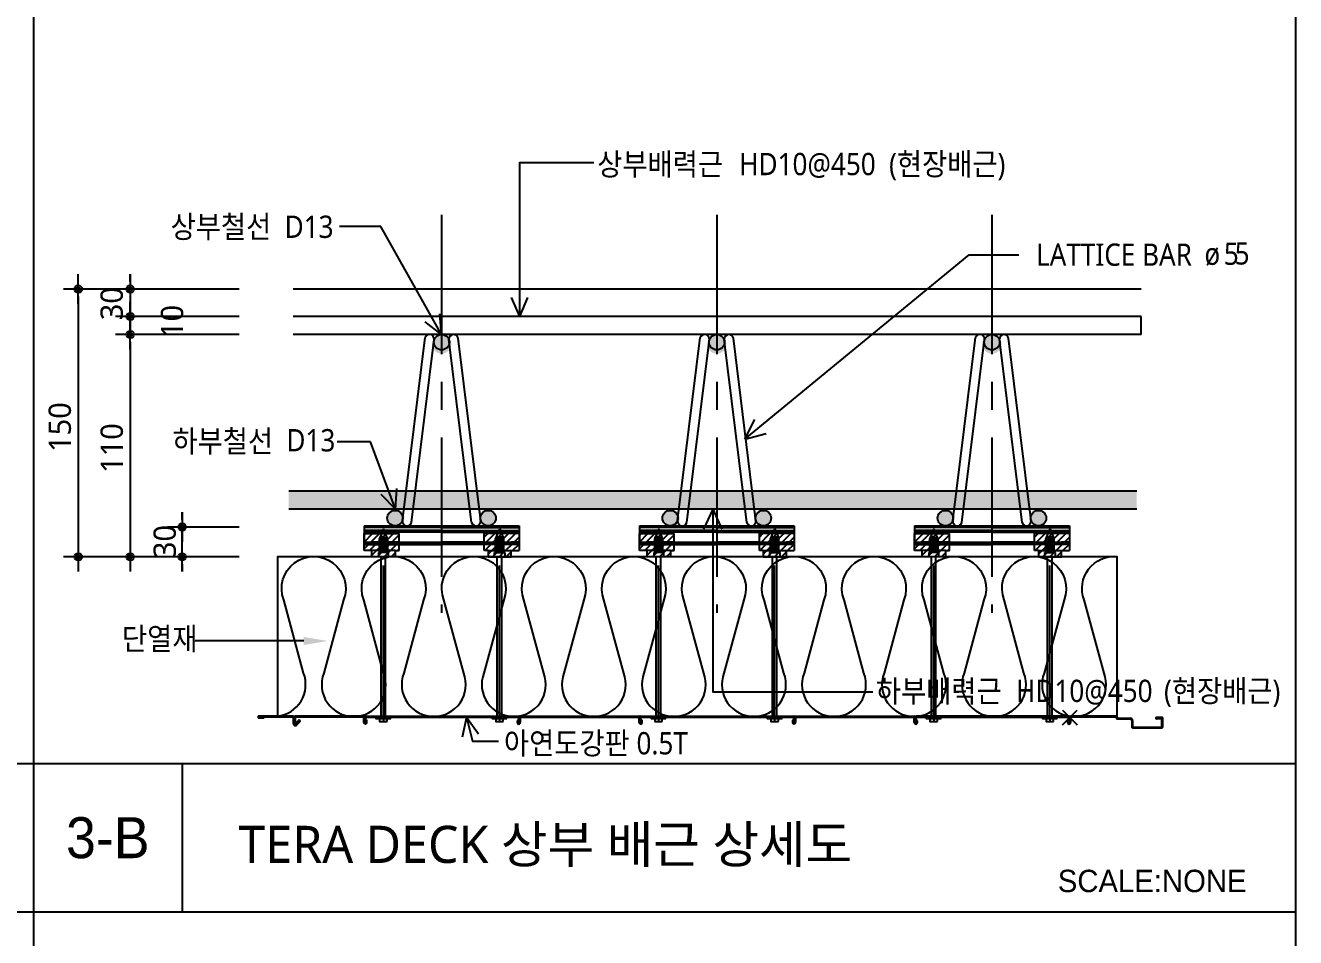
# Model space of a CAD drawing. Extents: x 10983 to 44623, y -18406 to 11294.
# Drawn here: x 16589 to 18300, y 2775 to 4004 of the extents above; entities that cross this region are included whole.
import ezdxf
from ezdxf.enums import TextEntityAlignment as Align

# ---------------------------------------------------------------- set-up
doc = ezdxf.new("R2010")
doc.units = 0
doc.header["$LTSCALE"] = 100
doc.header["$MEASUREMENT"] = 0
doc.header["$PDMODE"] = 3
doc.header["$PDSIZE"] = 10
doc.linetypes.add('CEN', pattern=[62, 60, -1, 0, -1])
doc.linetypes.add('CENTER', pattern=[2, 1.25, -0.25, 0.25, -0.25])
doc.layers.get('0').update_dxf_attribs({"linetype": 'CONTINUOUS'})
for name, color, linetype in [('CEN', 1, 'CEN'), ('D-TEX3', 9, 'CONTINUOUS'), ('DECK-CEN', 1, 'CEN'), ('DECK-LATTICE', 7, 'CONTINUOUS'), ('DECK-MAIN BAR', 2, 'CONTINUOUS'), ('E2', 7, 'CONTINUOUS'), ('H', 8, 'CONTINUOUS'), ('HAT', 8, 'CONTINUOUS'), ('INSUL', 8, 'CONTINUOUS'), ('NDS_DCN', 10, 'CONTINUOUS'), ('TEXT', 3, 'CONTINUOUS'), ('스페이서', 9, 'CONTINUOUS'), ('이름', 7, 'CONTINUOUS')]:
    doc.layers.add(name, color=color, linetype=linetype)
doc.styles.add('H', font='malgun.ttf', dxfattribs={"width": 0.9})
doc.styles.add('HD', font='Gulim.ttf')
doc.styles.add('VICON TEXT', font='malgun.ttf')
doc.styles.add('돋음', font='Dotum.ttf')
doc.styles.add('맑은고딕', font='malgun.ttf')

# ---------------------------------------------------------------- blocks, each defined once
blk = doc.blocks.new('DIMDOT')
at = {"color": 0}
blk.add_line((-2, 0), (2, 0), dxfattribs=at)
for radius in [0.5, 0.25]:
    blk.add_circle((0, 0), radius, dxfattribs=at)
blk = doc.blocks.new('Deck_NDDis_Basic')
at = {"layer": 'HAT', "ltscale": 0.5}
h = blk.add_hatch(color=166, dxfattribs=at)
h.dxf.hatch_style = 1
h.paths.add_polyline_path([(549.67049, 3878.02708), (549.67091, 3878.02188), (549.6696, 3878.02421), (549.66592, 3878.02708, 0.4141103431), (536.69704, 3865.05363, 1), (562.64394, 3865.05363, 0.4142135624)])
h.paths.add_polyline_path([(907.36703, 3865.05363, 1), (933.31393, 3865.05363, 1)])
h.paths.add_polyline_path([(1278.03701, 3865.05363, 1), (1303.98391, 3865.05363, 1)])
h = blk.add_hatch(color=14, dxfattribs=at)
h.dxf.hatch_style = 1
h.paths.add_polyline_path([(499.63005, 3630.60487, 1), (475.5365, 3630.60487, 1)])
h.paths.add_polyline_path([(599.71094, 3630.60487, 1), (623.80449, 3630.60487, 1)])
h.paths.add_polyline_path([(846.20648, 3630.60487, 1), (870.30003, 3630.60487, 1)])
h.paths.add_polyline_path([(994.47448, 3630.60487, 1), (970.38093, 3630.60487, 1)])
h.paths.add_polyline_path([(1216.87647, 3630.60487, 1), (1240.97002, 3630.60487, 1)])
h.paths.add_polyline_path([(1341.05091, 3630.60487, 1), (1365.14446, 3630.60487, 1)])
at = {"layer": '스페이서'}
h = blk.add_hatch(dxfattribs=at)
h.set_pattern_fill('ANSI31', color=256, scale=2.085446)
h.set_pattern_definition([(45, (-1661.62, 4293.574), (-4.68196, 4.68196), [])])
h.paths.add_polyline_path([(445.39823, 3609.75042), (492.32076, 3609.75042), (492.32076, 3586.81051), (445.39823, 3586.81051)])
h.paths.add_polyline_path([(455.82545, 3586.81051), (487.10714, 3586.81051), (487.10714, 3578.46873), (455.82545, 3578.46873)])
h = blk.add_hatch(dxfattribs=at)
h.set_pattern_fill('ANSI31', color=256, scale=2.085446)
h.set_pattern_definition([(45, (-1815.536, 4293.574), (-4.68196, 4.68196), [])])
h.paths.add_polyline_path([(653.94281, 3609.75042), (607.02028, 3609.75042), (607.02028, 3586.81051), (653.94281, 3586.81051)])
h.paths.add_polyline_path([(643.51558, 3586.81051), (612.23389, 3586.81051), (612.23389, 3578.46873), (643.51558, 3578.46873)])
h = blk.add_hatch(dxfattribs=at)
h.set_pattern_fill('ANSI31', color=256, scale=2.085446)
h.set_pattern_definition([(45, (-1290.95, 4293.574), (-4.68196, 4.68196), [])])
h.paths.add_polyline_path([(816.06821, 3609.75042), (862.99074, 3609.75042), (862.99074, 3586.81051), (816.06821, 3586.81051)])
h.paths.add_polyline_path([(826.49544, 3586.81051), (857.77713, 3586.81051), (857.77713, 3578.46873), (826.49544, 3578.46873)])
h = blk.add_hatch(dxfattribs=at)
h.set_pattern_fill('ANSI31', color=256, scale=2.085446)
h.set_pattern_definition([(45, (-1444.866, 4293.574), (-4.68196, 4.68196), [])])
h.paths.add_polyline_path([(1024.61279, 3609.75042), (977.69026, 3609.75042), (977.69026, 3586.81051), (1024.61279, 3586.81051)])
h.paths.add_polyline_path([(1014.18556, 3586.81051), (982.90388, 3586.81051), (982.90388, 3578.46873), (1014.18556, 3578.46873)])
h = blk.add_hatch(dxfattribs=at)
h.set_pattern_fill('ANSI31', color=256, scale=2.085446)
h.set_pattern_definition([(45, (-920.28, 4293.574), (-4.68196, 4.68196), [])])
h.paths.add_polyline_path([(1186.7382, 3609.75042), (1233.66073, 3609.75042), (1233.66073, 3586.81051), (1186.7382, 3586.81051)])
h.paths.add_polyline_path([(1197.16542, 3586.81051), (1228.44711, 3586.81051), (1228.44711, 3578.46873), (1197.16542, 3578.46873)])
h = blk.add_hatch(dxfattribs=at)
h.set_pattern_fill('ANSI31', color=256, scale=2.085446)
h.set_pattern_definition([(45, (-1074.196, 4293.574), (-4.68196, 4.68196), [])])
h.paths.add_polyline_path([(1395.28278, 3609.75042), (1348.36025, 3609.75042), (1348.36025, 3586.81051), (1395.28278, 3586.81051)])
h.paths.add_polyline_path([(1384.85555, 3586.81051), (1353.57386, 3586.81051), (1353.57386, 3578.46873), (1384.85555, 3578.46873)])
at = {"linetype": 'ByBlock'}
for p, q in [((0, 4950), (0, 0)), ((1700, 4950), (1700, 0)), ((468.1886, 3362.50034), (468.1886, 3578.46873)), ((474.1886, 3362.50034), (474.1886, 3578.46873)), ((624.59704, 3362.50034), (624.59704, 3578.46873)), ((630.59704, 3362.50034), (630.59704, 3578.46873)), ((838.85858, 3362.50034), (838.85858, 3578.46873)), ((844.85858, 3362.50034), (844.85858, 3578.46873)), ((995.26702, 3362.50034), (995.26702, 3578.46873)), ((1001.26702, 3362.50034), (1001.26702, 3578.46873)), ((1209.52857, 3362.50034), (1209.52857, 3578.46873)), ((1215.52857, 3362.50034), (1215.52857, 3578.46873)), ((1365.93701, 3362.50034), (1365.93701, 3578.46873)), ((1371.93701, 3362.50034), (1371.93701, 3578.46873)), ((468.1886, 3363.50034), (468.1886, 3566.69943)), ((474.1886, 3363.50034), (474.1886, 3566.69943)), ((624.59704, 3363.50034), (624.59704, 3566.69943)), ((630.59704, 3363.50034), (630.59704, 3566.69943)), ((838.85858, 3363.50034), (838.85858, 3566.69943)), ((844.85858, 3363.50034), (844.85858, 3566.69943)), ((995.26702, 3363.50034), (995.26702, 3566.69943)), ((1001.26702, 3363.50034), (1001.26702, 3566.69943)), ((1209.52857, 3363.50034), (1209.52857, 3566.69943)), ((1215.52857, 3363.50034), (1215.52857, 3566.69943)), ((1365.93701, 3363.50034), (1365.93701, 3566.69943)), ((1371.93701, 3363.50034), (1371.93701, 3566.69943)), ((0, 3300), (1676.18251, 3300)), ((0, 3300), (1700, 3300)), ((200, 3300), (200, 3100)), ((0, 3100), (1700, 3100))]:
    blk.add_line(p, q, dxfattribs=at)
at = {"layer": 'CEN', "color": 8, "linetype": 'CENTER', "ltscale": 1.5}
for p, q in [((549.67052, 4039.17628), (549.67052, 3502.75282)), ((920.3405, 4039.17628), (920.3405, 3502.75282)), ((1291.01049, 4039.17628), (1291.01049, 3502.75282))]:
    blk.add_line(p, q, dxfattribs=at)
at = {"layer": 'DECK-CEN', "ltscale": 0.5}
for p, q in [((471.1886, 3364.24121), (471.1886, 3566.69943)), ((471.1886, 3364.24121), (471.1886, 3564.79083)), ((627.59704, 3364.24121), (627.59704, 3566.69943)), ((627.59704, 3364.24121), (627.59704, 3564.79083)), ((841.85858, 3364.24121), (841.85858, 3566.69943)), ((841.85858, 3364.24121), (841.85858, 3564.79083)), ((998.26702, 3364.24121), (998.26702, 3566.69943)), ((998.26702, 3364.24121), (998.26702, 3564.79083)), ((1212.52857, 3364.24121), (1212.52857, 3566.69943)), ((1212.52857, 3364.24121), (1212.52857, 3564.79083)), ((1368.93701, 3364.24121), (1368.93701, 3566.69943)), ((1368.93701, 3364.24121), (1368.93701, 3564.79083))]:
    blk.add_line(p, q, dxfattribs=at)
at = {"layer": 'DECK-LATTICE', "ltscale": 0.5}
for p, q in [((496.92323, 3627.02943), (527.44882, 3873.98557)), ((509.20654, 3624.59232), (539.69645, 3871.31259)), ((590.13447, 3624.59239), (559.60994, 3871.53584)), ((602.41774, 3627.03017), (572.06972, 3872.84185)), ((867.59321, 3627.02943), (898.11881, 3873.98557)), ((879.87653, 3624.59232), (910.36643, 3871.31259)), ((960.80446, 3624.59239), (930.27992, 3871.53584)), ((973.08772, 3627.03017), (942.73971, 3872.84185)), ((1238.2632, 3627.02943), (1268.78879, 3873.98557)), ((1250.54651, 3624.59232), (1281.03642, 3871.31259)), ((1331.47444, 3624.59239), (1300.94991, 3871.53584)), ((1343.75771, 3627.03017), (1313.40969, 3872.84185))]:
    blk.add_line(p, q, dxfattribs=at)
for centre, radius, start, end in [((533.33186, 3871.54585), 6.36886, 357.90113202, 157.47602084), ((565.90787, 3871.53967), 6.29794, 11.93278211, 180.03478731), ((904.00185, 3871.54585), 6.36886, 357.90113202, 157.47602084), ((936.57786, 3871.53967), 6.29794, 11.93278211, 180.03478731), ((1274.67183, 3871.54585), 6.36886, 357.90113202, 157.47602084), ((1307.24784, 3871.53967), 6.29794, 11.93278211, 180.03478731), ((503.19677, 3626.47558), 6.29794, 174.94803384, 342.60142599), ((596.14427, 3626.47558), 6.29794, 197.39857401, 5.05196616), ((873.86675, 3626.47558), 6.29794, 174.94803384, 342.60142599), ((873.86675, 3626.47558), 6.29794, 174.94803384, 342.60142599), ((966.81425, 3626.47558), 6.29794, 197.39857401, 5.05196616), ((1244.53674, 3626.47558), 6.29794, 174.94803384, 342.60142599), ((1337.48424, 3626.47558), 6.29794, 197.39857401, 5.05196616)]:
    blk.add_arc(centre, radius, start, end, dxfattribs=at)
at = {"layer": 'DECK-MAIN BAR', "color": 166, "ltscale": 0.5}
for centre in [(549.67052, 3867.5885), (920.3405, 3867.5885), (1291.01049, 3867.5885)]:
    blk.add_circle(centre, 10.42723, dxfattribs=at)
at = {"layer": 'DECK-MAIN BAR', "color": 14, "ltscale": 0.5}
for centre in [(486.94365, 3630.60487), (612.39744, 3630.60487), (857.61363, 3630.60487), (983.06743, 3630.60487), (1228.28362, 3630.60487), (1353.73741, 3630.60487)]:
    blk.add_circle(centre, 10.42723, dxfattribs=at)
at = {"layer": 'E2', "linetype": 'ByBlock'}
for p, q in [((471.1886, 3360.50034), (471.1886, 3356.50034)), ((471.1886, 3360.50034), (471.1886, 3356.50034)), ((627.59704, 3360.50034), (627.59704, 3356.50034)), ((627.59704, 3360.50034), (627.59704, 3356.50034)), ((841.85858, 3360.50034), (841.85858, 3356.50034)), ((841.85858, 3360.50034), (841.85858, 3356.50034)), ((998.26702, 3360.50034), (998.26702, 3356.50034)), ((998.26702, 3360.50034), (998.26702, 3356.50034)), ((1212.52857, 3360.50034), (1212.52857, 3356.50034)), ((1212.52857, 3360.50034), (1212.52857, 3356.50034)), ((1368.93701, 3360.50034), (1368.93701, 3356.50034)), ((1368.93701, 3360.50034), (1368.93701, 3356.50034))]:
    blk.add_line(p, q, dxfattribs=at)
for points in [[(481.1886, 3360.50034), (481.1886, 3362.50034), (461.1886, 3362.50034), (461.1886, 3360.50034)], [(481.1886, 3360.50034), (481.1886, 3362.50034), (461.1886, 3362.50034), (461.1886, 3360.50034)], [(476.1886, 3356.50034), (476.1886, 3360.50034), (466.1886, 3360.50034), (466.1886, 3356.50034)], [(476.1886, 3356.50034), (476.1886, 3360.50034), (466.1886, 3360.50034), (466.1886, 3356.50034)], [(637.59704, 3360.50034), (637.59704, 3362.50034), (617.59704, 3362.50034), (617.59704, 3360.50034)], [(637.59704, 3360.50034), (637.59704, 3362.50034), (617.59704, 3362.50034), (617.59704, 3360.50034)], [(632.59704, 3356.50034), (632.59704, 3360.50034), (622.59704, 3360.50034), (622.59704, 3356.50034)], [(632.59704, 3356.50034), (632.59704, 3360.50034), (622.59704, 3360.50034), (622.59704, 3356.50034)], [(851.85858, 3360.50034), (851.85858, 3362.50034), (831.85858, 3362.50034), (831.85858, 3360.50034)], [(851.85858, 3360.50034), (851.85858, 3362.50034), (831.85858, 3362.50034), (831.85858, 3360.50034)], [(846.85858, 3356.50034), (846.85858, 3360.50034), (836.85858, 3360.50034), (836.85858, 3356.50034)], [(846.85858, 3356.50034), (846.85858, 3360.50034), (836.85858, 3360.50034), (836.85858, 3356.50034)], [(1008.26702, 3360.50034), (1008.26702, 3362.50034), (988.26702, 3362.50034), (988.26702, 3360.50034)], [(1008.26702, 3360.50034), (1008.26702, 3362.50034), (988.26702, 3362.50034), (988.26702, 3360.50034)], [(1003.26702, 3356.50034), (1003.26702, 3360.50034), (993.26702, 3360.50034), (993.26702, 3356.50034)], [(1003.26702, 3356.50034), (1003.26702, 3360.50034), (993.26702, 3360.50034), (993.26702, 3356.50034)], [(1222.52857, 3360.50034), (1222.52857, 3362.50034), (1202.52857, 3362.50034), (1202.52857, 3360.50034)], [(1222.52857, 3360.50034), (1222.52857, 3362.50034), (1202.52857, 3362.50034), (1202.52857, 3360.50034)], [(1217.52857, 3356.50034), (1217.52857, 3360.50034), (1207.52857, 3360.50034), (1207.52857, 3356.50034)], [(1217.52857, 3356.50034), (1217.52857, 3360.50034), (1207.52857, 3360.50034), (1207.52857, 3356.50034)], [(1378.93701, 3360.50034), (1378.93701, 3362.50034), (1358.93701, 3362.50034), (1358.93701, 3360.50034)], [(1378.93701, 3360.50034), (1378.93701, 3362.50034), (1358.93701, 3362.50034), (1358.93701, 3360.50034)], [(1373.93701, 3356.50034), (1373.93701, 3360.50034), (1363.93701, 3360.50034), (1363.93701, 3356.50034)], [(1373.93701, 3356.50034), (1373.93701, 3360.50034), (1363.93701, 3360.50034), (1363.93701, 3356.50034)]]:
    blk.add_lwpolyline(points, close=True, dxfattribs=at)
at = {"layer": 'INSUL'}
blk.add_lwpolyline([(328.57714, 3363.54307), (1459.51023, 3363.54307), (1459.51023, 3578.46873), (328.57714, 3578.46873)], close=True, dxfattribs=at)
at = {"layer": 'NDS_DCN'}
for p, q in [((1492.03431, 3939.17628), (349.67052, 3939.17628)), ((1492.03431, 3902.10928), (349.67052, 3902.10928)), ((1492.03431, 3878.01573), (1492.03431, 3902.10928)), ((1492.03431, 3878.01573), (349.67052, 3878.01573)), ((349.88052, 3363.54307), (303.16648, 3363.54307)), ((303.16648, 3361.45764), (310.46557, 3361.45764)), ((303.16696, 3362.50034), (310.46605, 3362.50034)), ((310.46557, 3361.45764), (310.46557, 3362.50034)), ((349.88052, 3362.50034), (310.46557, 3362.50034)), ((350.08901, 3353.44655), (350.08901, 3362.2918)), ((351.13177, 3353.44655), (351.13177, 3362.2918)), ((351.34036, 3362.2918), (351.34036, 3353.74148)), ((352.38301, 3362.2918), (352.38301, 3353.74148)), ((444.4555, 3363.54307), (352.5916, 3363.54307)), ((444.4555, 3362.50034), (352.5916, 3362.50034)), ((352.739, 3353.59402), (357.10801, 3357.96298)), ((353.47637, 3352.8567), (357.84528, 3357.22566)), ((353.62386, 3352.41432), (358.14027, 3356.93073)), ((354.36113, 3351.677), (358.87754, 3356.19341)), ((444.97683, 3355.2013), (444.97683, 3361.97899)), ((446.01958, 3355.2013), (446.01958, 3361.97899)), ((447.06224, 3361.97899), (447.06224, 3357.28674)), ((447.06224, 3355.2013), (447.06224, 3357.28674)), ((447.58367, 3363.54307), (653.00005, 3363.54307)), ((447.58367, 3362.50034), (653.00005, 3362.50034)), ((448.105, 3355.2013), (448.105, 3357.28674)), ((449.14775, 3355.2013), (449.14775, 3357.28674)), ((651.43596, 3357.28671), (651.43596, 3355.2013)), ((652.47872, 3357.28671), (652.47872, 3355.2013)), ((653.52138, 3357.28674), (653.52138, 3361.97899)), ((653.52138, 3357.28671), (653.52138, 3355.2013)), ((654.56413, 3355.2013), (654.56413, 3361.97899)), ((655.60689, 3361.97899), (655.60689, 3355.2013)), ((656.12822, 3363.54307), (815.12548, 3363.54307)), ((656.12822, 3362.50034), (815.12548, 3362.50034)), ((815.64681, 3355.2013), (815.64681, 3361.97899)), ((816.68957, 3355.2013), (816.68957, 3361.97899)), ((817.73223, 3361.97899), (817.73223, 3357.28674)), ((817.73223, 3355.2013), (817.73223, 3357.28674)), ((818.25365, 3363.54307), (1023.67005, 3363.54307)), ((818.25365, 3362.50034), (1023.67005, 3362.50034)), ((818.77498, 3355.2013), (818.77498, 3357.28674)), ((819.81774, 3355.2013), (819.81774, 3357.28674)), ((1022.10597, 3357.28674), (1022.10597, 3355.2013)), ((1023.14868, 3357.28674), (1023.14868, 3355.2013)), ((1024.19138, 3357.28674), (1024.19138, 3361.97899)), ((1024.19138, 3357.28674), (1024.19138, 3355.2013)), ((1025.23414, 3355.2013), (1025.23414, 3361.97899)), ((1026.27685, 3361.97899), (1026.27685, 3355.2013)), ((1026.79822, 3363.54307), (1185.79545, 3363.54307)), ((1026.79822, 3362.50034), (1185.79545, 3362.50034)), ((1186.31677, 3355.2013), (1186.31677, 3361.97899)), ((1187.35953, 3355.2013), (1187.35953, 3361.97899)), ((1188.40224, 3361.97899), (1188.40224, 3357.28674)), ((1188.40224, 3355.2013), (1188.40224, 3357.28674)), ((1394.34004, 3363.54307), (1188.92361, 3363.54307)), ((1188.92361, 3362.50034), (1394.34004, 3362.50034)), ((1189.44494, 3355.2013), (1189.44494, 3357.28674)), ((1190.4877, 3355.2013), (1190.4877, 3357.28674)), ((1392.77596, 3357.28674), (1392.77596, 3355.2013)), ((1393.81866, 3357.28674), (1393.81866, 3355.2013)), ((1394.86139, 3357.28674), (1394.86139, 3361.97899)), ((1394.86139, 3357.28674), (1394.86139, 3355.2013)), ((1395.90412, 3355.2013), (1395.90412, 3361.97899)), ((1396.94683, 3361.97899), (1396.94683, 3355.2013)), ((1458.259, 3363.54307), (1397.46821, 3363.54307)), ((1458.25939, 3362.50034), (1397.46821, 3362.50034)), ((1458.4675, 3362.2918), (1458.4675, 3361.24909)), ((1459.51023, 3362.2918), (1459.51023, 3361.24909)), ((1459.71872, 3361.04053), (1477.23651, 3361.04053)), ((1459.71872, 3359.99782), (1477.23651, 3359.99782)), ((1479.32195, 3357.91236), (1479.32195, 3349.1535)), ((1480.36468, 3357.91236), (1480.36468, 3349.1535)), ((1519.77966, 3362.08326), (1512.68909, 3362.08326)), ((1517.9027, 3361.04053), (1512.68909, 3361.04053)), ((1517.9027, 3359.99782), (1512.68909, 3359.99782)), ((1517.9027, 3361.04053), (1517.9027, 3359.99782)), ((1519.77966, 3361.04053), (1517.9027, 3361.04053)), ((1519.98815, 3349.1535), (1519.98815, 3360.83199)), ((1521.03087, 3349.1535), (1521.03087, 3360.83199)), ((1480.57317, 3348.94496), (1519.77966, 3348.94496)), ((1480.57317, 3347.90223), (1519.77966, 3347.90223))]:
    blk.add_line(p, q, dxfattribs=at)
for centre, radius, start, end in [((303.16648, 3362.50034), 1.04272, 89.9999975, 269.99999567), ((349.88052, 3362.2918), 1.25127, 359.99999499, 89.9999975), ((349.88052, 3362.2918), 0.20854, 0.00000501, 89.9999975), ((352.5916, 3362.2918), 1.25127, 89.9999975, 180), ((352.5916, 3353.74148), 1.25127, 180, 315.00000034), ((352.5916, 3362.2918), 0.20854, 89.9999975, 180), ((352.5916, 3353.74148), 0.20854, 180, 315.00000034), ((357.99277, 3357.07819), 1.25127, 315.00000034, 134.99999875), ((357.99277, 3357.07819), 0.20854, 315.00000034, 134.99999875), ((444.4555, 3361.97899), 1.56408, 0.00000865, 89.9999975), ((444.4555, 3361.97899), 0.52136, 0.00000865, 89.9999975), ((447.06224, 3355.2013), 2.08545, 180, 359.99999499), ((447.06224, 3355.2013), 1.04272, 180, 0.00000865), ((447.58367, 3361.97899), 1.56408, 89.9999975, 180), ((448.105, 3357.28674), 1.04272, 0.00000501, 180), ((447.58367, 3361.97899), 0.52136, 89.9999975, 180), ((653.52138, 3355.2013), 2.08545, 180, 0.00000501), ((652.47872, 3357.28674), 1.04272, 0.00000501, 180), ((653.52138, 3355.2013), 1.04272, 180.00001002, 0.00000865), ((653.00005, 3361.97899), 1.56408, 0.00000865, 89.9999975), ((653.00005, 3361.97899), 0.52136, 0.00000865, 89.9999975), ((656.12822, 3361.97899), 1.56408, 89.9999975, 180), ((656.12822, 3361.97899), 0.52136, 89.9999975, 180), ((815.12548, 3361.97899), 1.56408, 0.00000865, 89.9999975), ((815.12548, 3361.97899), 0.52136, 0.00000865, 89.9999975), ((817.73223, 3355.2013), 2.08545, 180, 359.99999499), ((817.73223, 3355.2013), 1.04272, 180, 0.00000865), ((818.25365, 3361.97899), 1.56408, 89.9999975, 180), ((818.77498, 3357.28674), 1.04272, 359.99999499, 180), ((818.25365, 3361.97899), 0.52136, 89.9999975, 180), ((1024.19138, 3355.2013), 2.08545, 180, 359.99999499), ((1023.14868, 3357.28674), 1.04272, 359.99999499, 180), ((1024.19138, 3355.2013), 1.04272, 180.00001002, 0.00000865), ((1023.67005, 3361.97899), 1.56408, 0.00000865, 89.9999975), ((1023.67005, 3361.97899), 0.52136, 0.00000865, 89.9999975), ((1026.79822, 3361.97899), 1.56408, 89.9999975, 180), ((1026.79822, 3361.97899), 0.52136, 89.9999975, 180), ((1185.79545, 3361.97899), 1.56408, 0.00000865, 89.9999975), ((1185.79545, 3361.97899), 0.52136, 0.00000501, 89.9999975), ((1188.40224, 3355.2013), 2.08545, 180, 0.00000501), ((1188.40224, 3355.2013), 1.04272, 180, 0.00000865), ((1188.92361, 3361.97899), 1.56408, 89.9999975, 180), ((1189.44494, 3357.28674), 1.04272, 0.00000501, 180), ((1188.92361, 3361.97899), 0.52136, 89.9999975, 180), ((1393.81866, 3357.28674), 1.04272, 359.99999499, 180), ((1394.86139, 3355.2013), 2.08545, 180, 0.00000501), ((1394.86139, 3355.2013), 1.04272, 180, 0.00000865), ((1394.34004, 3361.97899), 1.56408, 0.00000865, 89.9999975), ((1394.34004, 3361.97899), 0.52136, 0.00000865, 89.9999975), ((1397.46821, 3361.97899), 1.56408, 89.9999975, 180), ((1397.46821, 3361.97899), 0.52136, 89.9999975, 180), ((1458.259, 3362.2918), 1.25127, 0.00000501, 89.9999975), ((1458.259, 3362.2918), 0.20854, 0.00000501, 89.9999975), ((1459.71872, 3361.24909), 1.25127, 180, 270.0000025), ((1459.71872, 3361.24909), 0.20854, 180, 270.0000025), ((1477.23651, 3357.91236), 3.12817, 0.00000501, 89.9999975), ((1477.23651, 3357.91236), 2.08545, 0.00000501, 89.9999975), ((1512.68909, 3361.04053), 1.04272, 89.9999975, 270.0000025), ((1519.77966, 3360.83199), 1.25127, 0.00000501, 89.9999975), ((1519.77966, 3360.83199), 0.20854, 0.00000501, 89.9999975), ((352.5916, 3353.44655), 2.50254, 180, 315.00000034), ((352.5916, 3353.44655), 1.45981, 180, 315.00000034), ((1480.57317, 3349.1535), 1.25127, 180, 270.0000025), ((1480.57317, 3349.1535), 0.20854, 180, 270.0000025), ((1519.77966, 3349.1535), 1.25127, 270.0000025, 0.00000501), ((1519.77966, 3349.1535), 0.20854, 270.0000025, 0.00000501)]:
    blk.add_arc(centre, radius, start, end, dxfattribs=at)
blk.add_point((1395.90412, 3361.97899), dxfattribs=at)
at = {"layer": '스페이서'}
for p, q in [((445.39823, 3620.17764), (445.39823, 3595.1523)), ((445.39823, 3620.17764), (653.94281, 3620.17764)), ((549.67052, 3618.0922), (445.39823, 3618.0922)), ((549.67052, 3613.9213), (445.39823, 3613.9213)), ((549.67052, 3611.83586), (445.39823, 3611.83586)), ((471.4663, 3616.00675), (467.08686, 3605.43386)), ((477.20127, 3602.1613), (471.4663, 3616.00675)), ((549.67052, 3618.0922), (653.94281, 3618.0922)), ((549.67052, 3613.9213), (653.94281, 3613.9213)), ((549.67052, 3611.83586), (653.94281, 3611.83586)), ((622.13976, 3602.1613), (627.87473, 3616.00675)), ((627.87473, 3616.00675), (632.25417, 3605.43386)), ((653.94281, 3620.17764), (653.94281, 3586.81051)), ((816.06821, 3620.17764), (816.06821, 3595.1523)), ((816.06821, 3620.17764), (1024.61279, 3620.17764)), ((920.3405, 3618.0922), (816.06821, 3618.0922)), ((920.3405, 3613.9213), (816.06821, 3613.9213)), ((920.3405, 3611.83586), (816.06821, 3611.83586)), ((842.13628, 3616.00675), (837.75685, 3605.43386)), ((847.87126, 3602.1613), (842.13628, 3616.00675)), ((920.3405, 3618.0922), (1024.61279, 3618.0922)), ((920.3405, 3613.9213), (1024.61279, 3613.9213)), ((920.3405, 3611.83586), (1024.61279, 3611.83586)), ((992.80974, 3602.1613), (998.54472, 3616.00675)), ((998.54472, 3616.00675), (1002.92416, 3605.43386)), ((1024.61279, 3620.17764), (1024.61279, 3586.81051)), ((1186.7382, 3620.17764), (1186.7382, 3595.1523)), ((1186.7382, 3620.17764), (1395.28278, 3620.17764)), ((1291.01049, 3618.0922), (1186.7382, 3618.0922)), ((1291.01049, 3613.9213), (1186.7382, 3613.9213)), ((1291.01049, 3611.83586), (1186.7382, 3611.83586)), ((1212.80627, 3616.00675), (1208.42683, 3605.43386)), ((1218.54124, 3602.1613), (1212.80627, 3616.00675)), ((1291.01049, 3618.0922), (1395.28278, 3618.0922)), ((1291.01049, 3613.9213), (1395.28278, 3613.9213)), ((1291.01049, 3611.83586), (1395.28278, 3611.83586)), ((1363.47973, 3602.1613), (1369.2147, 3616.00675)), ((1369.2147, 3616.00675), (1373.59414, 3605.43386)), ((1395.28278, 3620.17764), (1395.28278, 3586.81051)), ((445.39823, 3609.75042), (492.32076, 3609.75042)), ((445.39823, 3586.81051), (445.39823, 3609.75042)), ((445.39823, 3597.94099), (455.82611, 3597.94099)), ((445.39823, 3597.26174), (492.31958, 3597.26174)), ((445.39823, 3595.1523), (492.31958, 3595.1523)), ((492.32076, 3597.94099), (455.82545, 3597.94099)), ((466.01201, 3602.1613), (467.30121, 3605.43386)), ((467.30117, 3602.1613), (466.01201, 3602.1613)), ((466.01201, 3584.09943), (466.01201, 3602.1613)), ((467.08686, 3605.43386), (467.08686, 3584.09943)), ((467.08686, 3605.43386), (467.30121, 3605.43386)), ((468.09536, 3602.1613), (467.30117, 3602.1613)), ((467.30121, 3605.43386), (467.30121, 3584.09943)), ((468.89213, 3605.43386), (468.09536, 3602.1613)), ((468.09536, 3584.09943), (468.09536, 3602.1613)), ((471.4663, 3605.43386), (468.89213, 3605.43386)), ((468.89213, 3605.43386), (468.89213, 3584.09943)), ((471.4663, 3605.43386), (471.4663, 3584.09943)), ((474.04043, 3602.1613), (471.4663, 3602.1613)), ((474.83723, 3602.1613), (474.04043, 3602.1613)), ((475.63139, 3605.43386), (474.04047, 3605.43386)), ((474.04047, 3605.43386), (474.04047, 3584.09943)), ((474.04047, 3605.43386), (474.83723, 3602.1613)), ((474.83723, 3584.09943), (474.83723, 3602.1613)), ((476.92058, 3602.1613), (475.63139, 3605.43386)), ((475.63139, 3605.43386), (475.63139, 3584.09943)), ((476.67991, 3597.23774), (476.67991, 3595.1523)), ((477.20127, 3602.1613), (476.92058, 3602.1613)), ((476.92058, 3584.09943), (476.92058, 3602.1613)), ((477.20127, 3584.09943), (477.20127, 3602.1613)), ((492.32076, 3608.52113), (492.32076, 3609.75042)), ((492.32076, 3586.81051), (492.32076, 3608.52114)), ((492.32076, 3597.94099), (549.67052, 3597.94099)), ((492.32076, 3597.26174), (549.67052, 3597.26174)), ((492.32076, 3595.1523), (549.67052, 3595.1523)), ((607.02028, 3597.94099), (549.67052, 3597.94099)), ((607.02028, 3597.26174), (549.67052, 3597.26174)), ((607.02028, 3595.1523), (549.67052, 3595.1523)), ((653.94281, 3609.75042), (607.02028, 3609.75042)), ((607.02028, 3608.52113), (607.02028, 3609.75042)), ((607.02028, 3586.81051), (607.02028, 3608.52114)), ((607.02028, 3597.94099), (643.51558, 3597.94099)), ((653.94281, 3597.26174), (607.02145, 3597.26174)), ((653.94281, 3595.1523), (607.02145, 3595.1523)), ((622.13976, 3584.09943), (622.13976, 3602.1613)), ((622.13976, 3602.1613), (622.42045, 3602.1613)), ((622.42045, 3602.1613), (623.70964, 3605.43386)), ((622.42045, 3584.09943), (622.42045, 3602.1613)), ((622.66112, 3597.23774), (622.66112, 3595.1523)), ((623.70964, 3605.43386), (625.30057, 3605.43386)), ((623.70964, 3605.43386), (623.70964, 3584.09943)), ((625.30057, 3605.43386), (624.5038, 3602.1613)), ((624.5038, 3602.1613), (625.3006, 3602.1613)), ((624.5038, 3584.09943), (624.5038, 3602.1613)), ((625.30057, 3605.43386), (625.30057, 3584.09943)), ((625.3006, 3602.1613), (627.87473, 3602.1613)), ((627.87473, 3605.43386), (630.4489, 3605.43386)), ((627.87473, 3605.43386), (627.87473, 3584.09943)), ((630.4489, 3605.43386), (631.24567, 3602.1613)), ((630.4489, 3605.43386), (630.4489, 3584.09943)), ((631.24567, 3602.1613), (632.03986, 3602.1613)), ((631.24567, 3584.09943), (631.24567, 3602.1613)), ((632.25417, 3605.43386), (632.03983, 3605.43386)), ((632.03983, 3605.43386), (632.03983, 3584.09943)), ((633.32902, 3602.1613), (632.03983, 3605.43386)), ((632.03986, 3602.1613), (633.32902, 3602.1613)), ((632.25417, 3605.43386), (632.25417, 3584.09943)), ((633.32902, 3584.09943), (633.32902, 3602.1613)), ((653.94281, 3597.94099), (643.51493, 3597.94099)), ((816.06821, 3609.75042), (862.99074, 3609.75042)), ((816.06821, 3586.81051), (816.06821, 3609.75042)), ((816.06821, 3597.94099), (826.49609, 3597.94099)), ((816.06821, 3597.26174), (862.98957, 3597.26174)), ((816.06821, 3595.1523), (862.98957, 3595.1523)), ((862.99074, 3597.94099), (826.49544, 3597.94099)), ((836.682, 3602.1613), (837.97119, 3605.43386)), ((837.97115, 3602.1613), (836.682, 3602.1613)), ((836.682, 3584.09943), (836.682, 3602.1613)), ((837.75685, 3605.43386), (837.75685, 3584.09943)), ((837.75685, 3605.43386), (837.97119, 3605.43386)), ((838.76535, 3602.1613), (837.97115, 3602.1613)), ((837.97119, 3605.43386), (837.97119, 3584.09943)), ((839.56212, 3605.43386), (838.76535, 3602.1613)), ((838.76535, 3584.09943), (838.76535, 3602.1613)), ((842.13628, 3605.43386), (839.56212, 3605.43386)), ((839.56212, 3605.43386), (839.56212, 3584.09943)), ((842.13628, 3605.43386), (842.13628, 3584.09943)), ((844.71042, 3602.1613), (842.13628, 3602.1613)), ((845.50722, 3602.1613), (844.71042, 3602.1613)), ((846.30137, 3605.43386), (844.71045, 3605.43386)), ((844.71045, 3605.43386), (844.71045, 3584.09943)), ((844.71045, 3605.43386), (845.50722, 3602.1613)), ((845.50722, 3584.09943), (845.50722, 3602.1613)), ((847.59057, 3602.1613), (846.30137, 3605.43386)), ((846.30137, 3605.43386), (846.30137, 3584.09943)), ((847.3499, 3597.23774), (847.3499, 3595.1523)), ((847.87126, 3602.1613), (847.59057, 3602.1613)), ((847.59057, 3584.09943), (847.59057, 3602.1613)), ((847.87126, 3584.09943), (847.87126, 3602.1613)), ((862.99074, 3608.52113), (862.99074, 3609.75042)), ((862.99074, 3586.81051), (862.99074, 3608.52114)), ((862.99074, 3597.94099), (920.3405, 3597.94099)), ((862.99074, 3597.26174), (920.3405, 3597.26174)), ((862.99074, 3595.1523), (920.3405, 3595.1523)), ((977.69026, 3597.94099), (920.3405, 3597.94099)), ((977.69026, 3597.26174), (920.3405, 3597.26174)), ((977.69026, 3595.1523), (920.3405, 3595.1523)), ((1024.61279, 3609.75042), (977.69026, 3609.75042)), ((977.69026, 3608.52113), (977.69026, 3609.75042)), ((977.69026, 3586.81051), (977.69026, 3608.52114)), ((977.69026, 3597.94099), (1014.18556, 3597.94099)), ((1024.61279, 3597.26174), (977.69143, 3597.26174)), ((1024.61279, 3595.1523), (977.69143, 3595.1523)), ((992.80974, 3584.09943), (992.80974, 3602.1613)), ((992.80974, 3602.1613), (993.09043, 3602.1613)), ((993.09043, 3602.1613), (994.37963, 3605.43386)), ((993.09043, 3584.09943), (993.09043, 3602.1613)), ((993.33111, 3597.23774), (993.33111, 3595.1523)), ((994.37963, 3605.43386), (995.97055, 3605.43386)), ((994.37963, 3605.43386), (994.37963, 3584.09943)), ((995.97055, 3605.43386), (995.17379, 3602.1613)), ((995.17379, 3602.1613), (995.97059, 3602.1613)), ((995.17379, 3584.09943), (995.17379, 3602.1613)), ((995.97055, 3605.43386), (995.97055, 3584.09943)), ((995.97059, 3602.1613), (998.54472, 3602.1613)), ((998.54472, 3605.43386), (1001.11889, 3605.43386)), ((998.54472, 3605.43386), (998.54472, 3584.09943)), ((1001.11889, 3605.43386), (1001.91565, 3602.1613)), ((1001.11889, 3605.43386), (1001.11889, 3584.09943)), ((1001.91565, 3602.1613), (1002.70985, 3602.1613)), ((1001.91565, 3584.09943), (1001.91565, 3602.1613)), ((1002.92416, 3605.43386), (1002.70981, 3605.43386)), ((1002.70981, 3605.43386), (1002.70981, 3584.09943)), ((1003.99901, 3602.1613), (1002.70981, 3605.43386)), ((1002.70985, 3602.1613), (1003.99901, 3602.1613)), ((1002.92416, 3605.43386), (1002.92416, 3584.09943)), ((1003.99901, 3584.09943), (1003.99901, 3602.1613)), ((1024.61279, 3597.94099), (1014.18491, 3597.94099)), ((1186.7382, 3609.75042), (1233.66073, 3609.75042)), ((1186.7382, 3586.81051), (1186.7382, 3609.75042)), ((1186.7382, 3597.94099), (1197.16608, 3597.94099)), ((1186.7382, 3597.26174), (1233.65955, 3597.26174)), ((1186.7382, 3595.1523), (1233.65955, 3595.1523)), ((1233.66073, 3597.94099), (1197.16542, 3597.94099)), ((1207.35198, 3602.1613), (1208.64118, 3605.43386)), ((1208.64114, 3602.1613), (1207.35198, 3602.1613)), ((1207.35198, 3584.09943), (1207.35198, 3602.1613)), ((1208.42683, 3605.43386), (1208.42683, 3584.09943)), ((1208.42683, 3605.43386), (1208.64118, 3605.43386)), ((1209.43533, 3602.1613), (1208.64114, 3602.1613)), ((1208.64118, 3605.43386), (1208.64118, 3584.09943)), ((1210.2321, 3605.43386), (1209.43533, 3602.1613)), ((1209.43533, 3584.09943), (1209.43533, 3602.1613)), ((1212.80627, 3605.43386), (1210.2321, 3605.43386)), ((1210.2321, 3605.43386), (1210.2321, 3584.09943)), ((1212.80627, 3605.43386), (1212.80627, 3584.09943)), ((1215.3804, 3602.1613), (1212.80627, 3602.1613)), ((1216.1772, 3602.1613), (1215.3804, 3602.1613)), ((1216.97136, 3605.43386), (1215.38044, 3605.43386)), ((1215.38044, 3605.43386), (1215.38044, 3584.09943)), ((1215.38044, 3605.43386), (1216.1772, 3602.1613)), ((1216.1772, 3584.09943), (1216.1772, 3602.1613)), ((1218.26055, 3602.1613), (1216.97136, 3605.43386)), ((1216.97136, 3605.43386), (1216.97136, 3584.09943)), ((1218.01988, 3597.23774), (1218.01988, 3595.1523)), ((1218.54124, 3602.1613), (1218.26055, 3602.1613)), ((1218.26055, 3584.09943), (1218.26055, 3602.1613)), ((1218.54124, 3584.09943), (1218.54124, 3602.1613)), ((1233.66073, 3608.52113), (1233.66073, 3609.75042)), ((1233.66073, 3586.81051), (1233.66073, 3608.52114)), ((1233.66073, 3597.94099), (1291.01049, 3597.94099)), ((1233.66073, 3597.26174), (1291.01049, 3597.26174)), ((1233.66073, 3595.1523), (1291.01049, 3595.1523)), ((1348.36025, 3597.94099), (1291.01049, 3597.94099)), ((1348.36025, 3597.26174), (1291.01049, 3597.26174)), ((1348.36025, 3595.1523), (1291.01049, 3595.1523)), ((1395.28278, 3609.75042), (1348.36025, 3609.75042)), ((1348.36025, 3608.52113), (1348.36025, 3609.75042)), ((1348.36025, 3586.81051), (1348.36025, 3608.52114)), ((1348.36025, 3597.94099), (1384.85555, 3597.94099)), ((1395.28278, 3597.26174), (1348.36142, 3597.26174)), ((1395.28278, 3595.1523), (1348.36142, 3595.1523)), ((1363.47973, 3584.09943), (1363.47973, 3602.1613)), ((1363.47973, 3602.1613), (1363.76042, 3602.1613)), ((1363.76042, 3602.1613), (1365.04961, 3605.43386)), ((1363.76042, 3584.09943), (1363.76042, 3602.1613)), ((1364.00109, 3597.23774), (1364.00109, 3595.1523)), ((1365.04961, 3605.43386), (1366.64054, 3605.43386)), ((1365.04961, 3605.43386), (1365.04961, 3584.09943)), ((1366.64054, 3605.43386), (1365.84377, 3602.1613)), ((1365.84377, 3602.1613), (1366.64057, 3602.1613)), ((1365.84377, 3584.09943), (1365.84377, 3602.1613)), ((1366.64054, 3605.43386), (1366.64054, 3584.09943)), ((1366.64057, 3602.1613), (1369.2147, 3602.1613)), ((1369.2147, 3605.43386), (1371.78887, 3605.43386)), ((1369.2147, 3605.43386), (1369.2147, 3584.09943)), ((1371.78887, 3605.43386), (1372.58564, 3602.1613)), ((1371.78887, 3605.43386), (1371.78887, 3584.09943)), ((1372.58564, 3602.1613), (1373.37983, 3602.1613)), ((1372.58564, 3584.09943), (1372.58564, 3602.1613)), ((1373.59414, 3605.43386), (1373.3798, 3605.43386)), ((1373.3798, 3605.43386), (1373.3798, 3584.09943)), ((1374.66899, 3602.1613), (1373.3798, 3605.43386)), ((1373.37983, 3602.1613), (1374.66899, 3602.1613)), ((1373.59414, 3605.43386), (1373.59414, 3584.09943)), ((1374.66899, 3584.09943), (1374.66899, 3602.1613)), ((1395.28278, 3597.94099), (1384.8549, 3597.94099)), ((455.82545, 3586.81051), (445.39823, 3586.81051)), ((455.82545, 3578.46873), (455.82545, 3586.81051)), ((487.10714, 3586.81051), (455.82545, 3586.81051)), ((464.6886, 3578.46873), (455.82545, 3578.46873)), ((467.08686, 3584.09943), (464.6886, 3584.09943)), ((464.6886, 3584.09943), (464.6886, 3578.46873)), ((478.244, 3578.46873), (464.6886, 3578.46873)), ((467.08686, 3584.09943), (467.30121, 3584.09943)), ((468.09536, 3584.09943), (467.2927, 3584.09943)), ((468.89213, 3584.09943), (468.09536, 3584.09943)), ((471.4663, 3584.09943), (468.89213, 3584.09943)), ((474.05134, 3584.09943), (471.4663, 3584.09943)), ((475.63139, 3584.09943), (474.04047, 3584.09943)), ((476.92058, 3584.09943), (475.63139, 3584.09943)), ((477.20127, 3584.09943), (476.92058, 3584.09943)), ((478.244, 3584.09943), (477.20127, 3584.09943)), ((478.244, 3578.46873), (478.244, 3584.09943)), ((487.10714, 3578.46873), (478.244, 3578.46873)), ((487.10714, 3586.81051), (492.32076, 3586.81051)), ((487.10714, 3586.81051), (487.10714, 3578.46873)), ((612.23389, 3586.81051), (607.02028, 3586.81051)), ((612.23389, 3586.81051), (612.23389, 3578.46873)), ((612.23389, 3586.81051), (643.51558, 3586.81051)), ((612.23389, 3578.46873), (621.09704, 3578.46873)), ((621.09704, 3578.46873), (621.09704, 3584.09943)), ((621.09704, 3584.09943), (622.13976, 3584.09943)), ((621.09704, 3578.46873), (634.65243, 3578.46873)), ((622.13976, 3584.09943), (622.42045, 3584.09943)), ((622.42045, 3584.09943), (623.70964, 3584.09943)), ((623.70964, 3584.09943), (625.30057, 3584.09943)), ((625.28969, 3584.09943), (627.87473, 3584.09943)), ((627.87473, 3584.09943), (630.4489, 3584.09943)), ((630.4489, 3584.09943), (631.24567, 3584.09943)), ((631.24567, 3584.09943), (632.04833, 3584.09943)), ((632.25417, 3584.09943), (632.03983, 3584.09943)), ((632.25417, 3584.09943), (634.65243, 3584.09943)), ((634.65243, 3584.09943), (634.65243, 3578.46873)), ((634.65243, 3578.46873), (643.51558, 3578.46873)), ((643.51558, 3578.46873), (643.51558, 3586.81051)), ((643.51558, 3586.81051), (653.94281, 3586.81051)), ((826.49544, 3586.81051), (816.06821, 3586.81051)), ((826.49544, 3578.46873), (826.49544, 3586.81051)), ((857.77713, 3586.81051), (826.49544, 3586.81051)), ((835.35858, 3578.46873), (826.49544, 3578.46873)), ((837.75685, 3584.09943), (835.35858, 3584.09943)), ((835.35858, 3584.09943), (835.35858, 3578.46873)), ((848.91398, 3578.46873), (835.35858, 3578.46873)), ((837.75685, 3584.09943), (837.97119, 3584.09943)), ((838.76535, 3584.09943), (837.96269, 3584.09943)), ((839.56212, 3584.09943), (838.76535, 3584.09943)), ((842.13628, 3584.09943), (839.56212, 3584.09943)), ((844.72133, 3584.09943), (842.13628, 3584.09943)), ((846.30137, 3584.09943), (844.71045, 3584.09943)), ((847.59057, 3584.09943), (846.30137, 3584.09943)), ((847.87126, 3584.09943), (847.59057, 3584.09943)), ((848.91398, 3584.09943), (847.87126, 3584.09943)), ((848.91398, 3578.46873), (848.91398, 3584.09943)), ((857.77713, 3578.46873), (848.91398, 3578.46873)), ((857.77713, 3586.81051), (862.99074, 3586.81051)), ((857.77713, 3586.81051), (857.77713, 3578.46873)), ((982.90388, 3586.81051), (977.69026, 3586.81051)), ((982.90388, 3586.81051), (982.90388, 3578.46873)), ((982.90388, 3586.81051), (1014.18556, 3586.81051)), ((982.90388, 3578.46873), (991.76702, 3578.46873)), ((991.76702, 3578.46873), (991.76702, 3584.09943)), ((991.76702, 3584.09943), (992.80974, 3584.09943)), ((991.76702, 3578.46873), (1005.32242, 3578.46873)), ((992.80974, 3584.09943), (993.09043, 3584.09943)), ((993.09043, 3584.09943), (994.37963, 3584.09943)), ((994.37963, 3584.09943), (995.97055, 3584.09943)), ((995.95967, 3584.09943), (998.54472, 3584.09943)), ((998.54472, 3584.09943), (1001.11889, 3584.09943)), ((1001.11889, 3584.09943), (1001.91565, 3584.09943)), ((1001.91565, 3584.09943), (1002.71832, 3584.09943)), ((1002.92416, 3584.09943), (1002.70981, 3584.09943)), ((1002.92416, 3584.09943), (1005.32242, 3584.09943)), ((1005.32242, 3584.09943), (1005.32242, 3578.46873)), ((1005.32242, 3578.46873), (1014.18556, 3578.46873)), ((1014.18556, 3578.46873), (1014.18556, 3586.81051)), ((1014.18556, 3586.81051), (1024.61279, 3586.81051)), ((1197.16542, 3586.81051), (1186.7382, 3586.81051)), ((1197.16542, 3578.46873), (1197.16542, 3586.81051)), ((1228.44711, 3586.81051), (1197.16542, 3586.81051)), ((1206.02857, 3578.46873), (1197.16542, 3578.46873)), ((1208.42683, 3584.09943), (1206.02857, 3584.09943)), ((1206.02857, 3584.09943), (1206.02857, 3578.46873)), ((1219.58397, 3578.46873), (1206.02857, 3578.46873)), ((1208.42683, 3584.09943), (1208.64118, 3584.09943)), ((1209.43533, 3584.09943), (1208.63267, 3584.09943)), ((1210.2321, 3584.09943), (1209.43533, 3584.09943)), ((1212.80627, 3584.09943), (1210.2321, 3584.09943)), ((1215.39131, 3584.09943), (1212.80627, 3584.09943)), ((1216.97136, 3584.09943), (1215.38044, 3584.09943)), ((1218.26055, 3584.09943), (1216.97136, 3584.09943)), ((1218.54124, 3584.09943), (1218.26055, 3584.09943)), ((1219.58397, 3584.09943), (1218.54124, 3584.09943)), ((1219.58397, 3578.46873), (1219.58397, 3584.09943)), ((1228.44711, 3578.46873), (1219.58397, 3578.46873)), ((1228.44711, 3586.81051), (1233.66073, 3586.81051)), ((1228.44711, 3586.81051), (1228.44711, 3578.46873)), ((1353.57386, 3586.81051), (1348.36025, 3586.81051)), ((1353.57386, 3586.81051), (1353.57386, 3578.46873)), ((1353.57386, 3586.81051), (1384.85555, 3586.81051)), ((1353.57386, 3578.46873), (1362.43701, 3578.46873)), ((1362.43701, 3578.46873), (1362.43701, 3584.09943)), ((1362.43701, 3584.09943), (1363.47973, 3584.09943)), ((1362.43701, 3578.46873), (1375.9924, 3578.46873)), ((1363.47973, 3584.09943), (1363.76042, 3584.09943)), ((1363.76042, 3584.09943), (1365.04961, 3584.09943)), ((1365.04961, 3584.09943), (1366.64054, 3584.09943)), ((1366.62966, 3584.09943), (1369.2147, 3584.09943)), ((1369.2147, 3584.09943), (1371.78887, 3584.09943)), ((1371.78887, 3584.09943), (1372.58564, 3584.09943)), ((1372.58564, 3584.09943), (1373.3883, 3584.09943)), ((1373.59414, 3584.09943), (1373.3798, 3584.09943)), ((1373.59414, 3584.09943), (1375.9924, 3584.09943)), ((1375.9924, 3584.09943), (1375.9924, 3578.46873)), ((1375.9924, 3578.46873), (1384.85555, 3578.46873)), ((1384.85555, 3578.46873), (1384.85555, 3586.81051)), ((1384.85555, 3586.81051), (1395.28278, 3586.81051))]:
    blk.add_line(p, q, dxfattribs=at)
at = {"layer": '이름'}
for p, q in [((467.93471, 4023.62102), (411.98897, 4023.62159)), ((1260.29185, 3985.30305), (1327.16341, 3985.30305)), ((130.2153, 3949.17628), (130.2153, 3959.17628)), ((277.10962, 3939.17628), (40.2153, 3939.17628)), ((277.10962, 3939.17628), (110.2153, 3939.17628)), ((130.2153, 3939.17628), (130.2153, 3902.10928)), ((60.2153, 3929.17628), (60.2153, 3585.53131)), ((130.2153, 3912.10928), (130.2153, 3922.10928)), ((654.81674, 3902.10928), (643.61953, 3927.60857)), ((654.81674, 3902.10928), (666.01394, 3927.60857)), ((277.10962, 3902.10928), (110.2153, 3902.10928)), ((277.10962, 3902.10928), (110.2153, 3902.10928)), ((130.2153, 3902.10928), (130.2153, 3878.01573)), ((549.6708, 3878.0121), (547.48073, 3905.72154)), ((130.2153, 3892.10928), (130.2153, 3882.10928)), ((549.67097, 3878.0118), (527.73081, 3895.16468)), ((277.10962, 3878.01573), (110.2153, 3878.01573)), ((277.10962, 3878.01573), (110.2153, 3878.01573)), ((130.2153, 3868.01573), (130.2153, 3585.53131)), ((130.2153, 3868.01573), (130.2153, 3858.01573)), ((453.82975, 3733.20686), (409.01027, 3733.20731)), ((487.58317, 3642.63572), (468.13645, 3662.57103)), ((487.58305, 3642.63605), (489.12173, 3670.38927)), ((200.2153, 3628.54674), (200.2153, 3638.54674)), ((277.10962, 3618.54674), (180.2153, 3618.54674)), ((200.2153, 3575.53131), (200.2153, 3618.54674)), ((277.10962, 3578.46873), (40.2153, 3578.46873)), ((277.10962, 3578.46873), (110.2153, 3578.46873)), ((277.10962, 3578.46873), (180.2153, 3578.46873)), ((200.2153, 3568.46873), (200.2153, 3558.46873)), ((583.32887, 3362.50034), (577.50257, 3335.26717)), ((583.32887, 3362.50034), (599.43712, 3339.78216))]:
    blk.add_line(p, q, dxfattribs=at)
at = {"layer": '이름', "color": 7}
for q in [(971.38634, 3763.65519), (986.98095, 3744.68858)]:
    blk.add_line((958.23523, 3736.9478), q, dxfattribs=at)
at = {"layer": '이름'}
for points in [[(654.81674, 3902.10928), (654.81674, 4109.88314), (754.58942, 4109.88314)], [(549.67009, 3878.01201), (467.93471, 4023.62102)], [(958.23523, 3736.9478), (1260.29185, 3985.30305)], [(487.58287, 3642.63657), (453.82975, 3733.20686)], [(583.32887, 3362.50034), (591.29157, 3329.91878), (626.31719, 3329.91878)]]:
    blk.add_lwpolyline(points, dxfattribs=at)
blk.add_lwpolyline([(328.57714, 3363.54307, 0.4871714416), (363.73839, 3421.67175), (336.99852, 3520.43674, -1.449197861), (417.64941, 3520.43674), (390.90955, 3421.67175, 0.5248556558), (431.23499, 3363.23221, 0.5248556558), (471.56043, 3421.67175), (444.82057, 3520.43674, -1.449197861), (525.47145, 3520.43674), (498.73159, 3421.67175, 0.5248556558), (539.05703, 3363.23221, 0.5248556558), (579.38247, 3421.67175), (552.64261, 3520.43674, -1.449197861), (633.29349, 3520.43674), (606.55363, 3421.67175, 0.5248556558), (646.87907, 3363.23221, 0.5248556558), (687.20451, 3421.67175), (660.46465, 3520.43674, -1.449197861), (741.11554, 3520.43674), (714.37567, 3421.67175, 0.5248556558), (754.70111, 3363.23221, 0.5248556558), (795.02656, 3421.67175), (768.28669, 3520.43674, -1.449197861), (848.93758, 3520.43674), (822.19771, 3421.67175, 0.5248556558), (862.52315, 3363.23221, 0.5248556558), (902.8486, 3421.67175), (876.10873, 3520.43674, -1.449197861), (956.75962, 3520.43674), (930.01975, 3421.67175, 0.5248556558), (970.34519, 3363.23221, 0.5248556558), (1010.67064, 3421.67175), (983.93077, 3520.43674, -1.449197861), (1064.58166, 3520.43674), (1037.84179, 3421.67175, 0.5248556558), (1078.16724, 3363.23221, 0.5248556558), (1118.49268, 3421.67175), (1091.75281, 3520.43674, -1.449197861), (1172.4037, 3520.43674), (1145.66383, 3421.67175, 0.5248556558), (1185.98928, 3363.23221, 0.5248556558), (1226.31472, 3421.67175), (1199.57485, 3520.43674, -1.449197861), (1280.22574, 3520.43674), (1253.48588, 3421.67175, 0.5248556558), (1293.81132, 3363.23221, 0.5248556558), (1334.13676, 3421.67175), (1307.3969, 3520.43674, -1.449197861), (1388.04778, 3520.43674), (1361.30792, 3421.67175, 0.5248556558), (1401.63336, 3363.23221, 0.5248556558), (1441.9588, 3421.67175), (1415.21894, 3520.43674, -0.5546587595), (1459.51023, 3578.69358, -0.5546587595)], format="xyb", dxfattribs=at)
at = {"layer": '이름', "extrusion": (0, 0, -1)}
blk.add_lwpolyline([(-363.85485, 3465.00282), (-217.64668, 3465.00282), (-217.64668, 3465.00282)], dxfattribs=at)
blk.add_solid([(-363.85485, 3459.58615), (-396.35485, 3465.00282), (-363.85485, 3470.41949)], dxfattribs=at)
at = {"layer": '이름', "xscale": 10, "yscale": 10, "zscale": 10}
for p, rotation in [((60.2153, 3939.17628), 90), ((130.2153, 3939.17628), 270), ((130.2153, 3902.10928), 90), ((130.2153, 3878.01573), 90), ((200.2153, 3618.54674), 270), ((60.2153, 3578.46873), 270), ((130.2153, 3578.46873), 270), ((200.2153, 3578.46873), 90)]:
    blk.add_blockref('DIMDOT', p, dxfattribs=dict(at, rotation=rotation))
at = {"layer": 'D-TEX3', "color": 30, "style": 'H', "width": 0.9}
blk.add_text('ø', height=30, dxfattribs=at).set_placement((1577.14696, 3971.78399))
at = {"layer": 'D-TEX3', "color": 3, "style": 'HD'}
blk.add_text('SCALE:NONE', height=30.154091, dxfattribs=at).set_placement((1379.66408, 3126.63514))
at = {"layer": 'D-TEX3', "style": '돋음'}
for tag, p in [('DK-NM1', (100, 4850)), ('DK-NM2', (100, 3200)), ('DK-NM3', (100, 1550))]:
    blk.add_attdef(tag, text='', height=55.2825, dxfattribs=at).set_placement(p, align=Align.MIDDLE_CENTER)
at = {"layer": 'D-TEX3', "color": 30, "ltscale": 0.5, "style": 'H', "width": 0.9}
for tag, p in [('DTS', (950.46, 4092.53136)), ('TGT', (338.15036, 4008.10602)), ('TGL', (1603.29459, 3971.78399)), ('TGL', (1617.94186, 3972.17132)), ('TGB', (340.63197, 3720.45563))]:
    blk.add_attdef(tag, p, '', height=30, dxfattribs=at)
at = {"layer": 'D-TEX3', "color": 30, "style": 'VICON TEXT'}
for tag, p in [('TC', (120.2153, 3919.47298)), ('DD', (201.48537, 3895.47558)), ('THK', (50.29682, 3753.13846)), ('TGH', (120.29682, 3724.88155)), ('BC', (191.56708, 3598.94352))]:
    blk.add_attdef(tag, text='', height=30, rotation=90, dxfattribs=at).set_placement(p, align=Align.CENTER)
at = {"layer": 'D-TEX3', "color": 30, "linetype": 'ByBlock', "ltscale": 0.5, "style": 'VICON TEXT'}
for tag, p in [('DTS', (775.02404, 2996.85035)), ('CTS', (1025.02404, 2856.67482)), ('CBS', (1028.14934, 1226.77561))]:
    blk.add_attdef(tag, p, '', height=30, dxfattribs=at)
at = {"layer": 'TEXT', "color": 6, "style": '돋음'}
blk.add_attdef('NAME', (578.91348, 4655.39956), '', height=50, dxfattribs=at)
at = {"layer": '이름', "style": 'H', "width": 0.9}
for s, p in [('상부배력근', (759.34824, 4092.33508)), ('(현장배근)', (1152.43387, 4092.53136)), ('상부철선', (184.65897, 4008.10602)), ('LATTICE BAR', (1350.32134, 3970.53379)), ('하부철선', (187.14058, 3719.20544)), ('아연도강판 0.5T', (633.64518, 3312.24486))]:
    blk.add_text(s, height=30, dxfattribs=at).set_placement(p)
blk.add_text('단열재', height=30, dxfattribs=at).set_placement((220.75828, 3467.99288), align=Align.MIDDLE_RIGHT)
blk = doc.blocks.new('Bar_SB01')
at = {"layer": 'H', "true_color": 0xc7c8ca}
h = blk.add_hatch(color=9, dxfattribs=at)
h.dxf.hatch_style = 1
h.paths.add_polyline_path([(1486.1, 3666.7), (1285.1, 3666.7), (1285.1, 3642.6), (1486.1, 3642.6)])
h.paths.add_polyline_path([(1285.1, 3666.7), (1153.2, 3666.7), (1123.9, 3642.6), (1285.1, 3642.6), (1285.1, 3646.7)])
h.paths.add_polyline_path([(1153.2, 3666.7), (993.3, 3666.7), (962.4, 3642.6), (1123.9, 3642.6)])
h.paths.add_polyline_path([(972.4, 3666.7), (952.7, 3666.7), (951.7, 3642.6), (960.5, 3642.6)])
h.paths.add_polyline_path([(952.7, 3666.7), (914.4, 3666.7), (914.4, 3642.6), (951.7, 3642.6)])
h.paths.add_polyline_path([(914.4, 3666.7), (739.7, 3666.7), (729.1, 3642.6), (914.4, 3642.6)])
h.paths.add_polyline_path([(739.7, 3666.7), (729.1, 3666.7), (729.1, 3642.6)], flags=17)
h.paths.add_polyline_path([(729.1, 3666.7), (718.5, 3666.7), (729.1, 3642.6)], flags=17)
h.paths.add_polyline_path([(718.5, 3666.7), (543.7, 3666.7), (543.7, 3642.6), (729.1, 3642.6)])
h.paths.add_polyline_path([(541.8, 3666.7), (530.2, 3666.7), (543.7, 3642.6), (543.7, 3642.6)])
h.paths.add_polyline_path([(543.7, 3666.7), (541.8, 3666.7), (543.7, 3642.6)])
h.paths.add_polyline_path([(530.2, 3666.7), (343.7, 3666.7), (343.7, 3642.6), (543.7, 3642.6)])
h.paths.add_polyline_path([(960.5, 3642.6), (962.4, 3642.6), (993.3, 3666.7), (972.4, 3666.7)])
at = {"layer": 'D-TEX3'}
for p, q in [((1486.1, 3666.7), (343.7, 3666.7)), ((1486.1, 3642.6), (343.7, 3642.6))]:
    blk.add_line(p, q, dxfattribs=at)
at = {"layer": '이름', "color": 7}
for q in [(902.6, 3615.5), (927.2, 3615.5)]:
    blk.add_line((914.9, 3642.6), q, dxfattribs=at)
at = {"layer": '이름'}
blk.add_lwpolyline([(914.9, 3642.6), (914.9, 3396.5), (1130.7, 3396.5)], dxfattribs=at)
at = {"layer": 'D-TEX3', "color": 30, "ltscale": 0.5, "style": 'H', "width": 0.9}
blk.add_attdef('BAS', (1323.4, 3382.7), '', height=30, dxfattribs=at)
at = {"layer": '이름', "style": 'H', "width": 0.9}
for s, p in [('하부배력근', (1134.7, 3382.4)), ('(현장배근)', (1522.8, 3382.7))]:
    blk.add_text(s, height=30, dxfattribs=at).set_placement(p)
at = {"layer": '이름', "color": 30, "ltscale": 0.5, "style": 'VICON TEXT'}
blk.add_attdef('BAS', (740.2, 1296.8), '', height=30, dxfattribs=at)

msp = doc.modelspace()

# ---------------------------------------------------------------- block references
at = {"layer": 'D-TEX3', "ltscale": 0.5}
ref = msp.add_blockref('Bar_SB01', (16600, -290.1), dxfattribs=at)
ref.add_attrib('BAS', 'HD10@450', (17923.4, 3092.7), dxfattribs={"color": 30, "ltscale": 0.5, "height": 30, "style": 'H', "width": 0.9})
at = {"layer": 'NDS_DCN', "ltscale": 0.5}
msp.add_blockref('Deck_NDDis_Basic', (14900, -290.1), dxfattribs=at)
ref = msp.add_blockref('Deck_NDDis_Basic', (16600, -290.1), dxfattribs=at)
ref.add_attrib('DK-NM2', '3-B', dxfattribs={"layer": 'D-TEX3', "ltscale": 0.5, "height": 55.28, "style": '돋음'}).set_placement((16700, 2909.9), align=Align.MIDDLE_CENTER)
ref.add_attrib('TGL', '5', (18217.9, 3682.1), dxfattribs={"layer": 'D-TEX3', "color": 30, "ltscale": 0.5, "height": 30, "style": 'H', "width": 0.9})
ref.add_attrib('TGH', '110', dxfattribs={"layer": 'D-TEX3', "color": 30, "ltscale": 0.5, "height": 30, "rotation": 90, "style": 'VICON TEXT'}).set_placement((16720.3, 3434.8), align=Align.CENTER)
ref.add_attrib('BC', '30', dxfattribs={"layer": 'D-TEX3', "color": 30, "ltscale": 0.5, "height": 30, "rotation": 90, "style": 'VICON TEXT'}).set_placement((16791.6, 3308.9), align=Align.CENTER)
ref.add_attrib('DD', '10', dxfattribs={"layer": 'D-TEX3', "color": 30, "ltscale": 0.5, "height": 30, "rotation": 90, "style": 'VICON TEXT'}).set_placement((16801.5, 3605.4), align=Align.CENTER)
ref.add_attrib('TC', '30', dxfattribs={"layer": 'D-TEX3', "color": 30, "ltscale": 0.5, "height": 30, "rotation": 90, "style": 'VICON TEXT'}).set_placement((16720.2, 3629.4), align=Align.CENTER)
ref.add_attrib('THK', '150', dxfattribs={"layer": 'D-TEX3', "color": 30, "ltscale": 0.5, "height": 30, "rotation": 90, "style": 'VICON TEXT'}).set_placement((16650.3, 3463.1), align=Align.CENTER)
ref.add_attrib('TGL', '5', (18203.3, 3681.7), dxfattribs={"layer": 'D-TEX3', "color": 30, "ltscale": 0.5, "height": 30, "style": 'H', "width": 0.9})
ref.add_attrib('DTS', 'HD10@450', (17550.5, 3802.5), dxfattribs={"layer": 'D-TEX3', "color": 30, "ltscale": 0.5, "height": 30, "style": 'H', "width": 0.9})
ref.add_attrib('TGT', 'D13', (16938.2, 3718), dxfattribs={"layer": 'D-TEX3', "color": 30, "ltscale": 0.5, "height": 30, "style": 'H', "width": 0.9})
ref.add_attrib('TGB', 'D13', (16940.6, 3430.4), dxfattribs={"layer": 'D-TEX3', "color": 30, "ltscale": 0.5, "height": 30, "style": 'H', "width": 0.9})

# ---------------------------------------------------------------- texts
at = {"layer": 'D-TEX3', "ltscale": 0.5, "style": '맑은고딕'}
msp.add_text('TERA DECK 상부 배근 상세도', height=50, dxfattribs=at).set_placement((16876, 2875.9))

doc.saveas('drawing.dxf')
